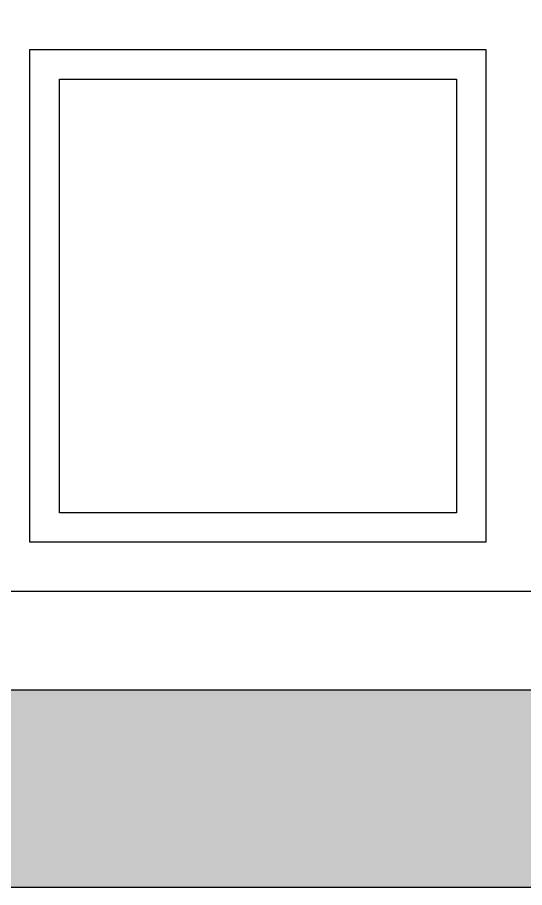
# Model space of a CAD drawing. Header units: millimetres. Extents: x -10942 to 92711, y -16583 to 30009.
# Drawn here: x 62359 to 62873, y 18562 to 19444 of the extents above; entities that cross this region are included whole.
import ezdxf
from ezdxf.lldxf.tags import DXFTag

# ---------------------------------------------------------------- set-up
doc = ezdxf.new("R2010")
doc.units = ezdxf.units.MM
doc.header["$LTSCALE"] = 1000
doc.header["$MEASUREMENT"] = 0
doc.linetypes.add('DASHED', pattern=[0.75, 0.5, -0.25])
doc.linetypes.add('HIDDEN', pattern=[0.375, 0.25, -0.125])
for name, color, linetype in [('8', 8, 'Continuous'), ('A-Hidden', 8, 'HIDDEN'), ('Layer1', 1, 'Continuous'), ('Layer3', 3, 'Continuous'), ('Layer7', 8, 'Continuous')]:
    doc.layers.add(name, color=color, linetype=linetype)
tags = doc.linetypes.add('DASHED2', pattern=[0.375, 0.25, -0.125]).pattern_tags.tags
tags[6:7] = [DXFTag(74, 4), DXFTag(75, 0), DXFTag(340, '0'), DXFTag(46, 1.0), DXFTag(50, 0.0), DXFTag(44, 0.0), DXFTag(45, 0.0)]
tags[4:5] = [DXFTag(74, 4), DXFTag(75, 0), DXFTag(340, '0'), DXFTag(46, 1.0), DXFTag(50, 0.0), DXFTag(44, 0.0), DXFTag(45, 0.0)]

msp = doc.modelspace()

# ---------------------------------------------------------------- hatches: boundary and pattern name
at = {"layer": 'Layer7'}
h = msp.add_hatch(dxfattribs=at)
h.set_pattern_fill('AR-CONC', color=256, scale=10, style=0)
h.set_pattern_definition([(130, (-149429.85, -95237.583), (-71.726018, -6.275213), [7.5, -82.5]), (185, (-149429.85, -95237.58), (13.875133, 75.219213), [6, -66]), (79.5486, (-149435.83, -95238.106), (-57.850938, 68.943954), [6.37402, -70.114211]), (133.8158, (-149429.85, -95217.58), (-106.724105, -16.5519), [11.25, -123.75]), (83.3644, (-149438.74, -95218.96), (-93.46627, 97.411787), [9.56103, -105.1713]), (188.8158, (-149429.85, -95217.58), (-93.466195, 97.41186), [9, -99]), (159, (-149439.85, -95222.583), (-59.690705, -40.261889), [7.5, -82.5]), (214, (-149439.85, -95222.58), (-24.331533, 72.515005), [6, -66]), (108.5486, (-149444.824, -95225.94), (-84.022263, 32.25305), [6.37402, -70.114211]), (142.5, (-149429.85, -95237.583), (-1.2159855, 33.2893854), [0, -65.2, 0, -67, 0, -66.25]), (172.5, (-149429.85, -95237.583), (-26.306954, 39.441171), [0, -38.2, 0, -63.7, 0, -25.25]), (212.5, (-149407.55, -95237.583), (-53.3822436, -2.2554872), [0, -25, 0, -78, 0, -103.5]), (222.5, (-149397.55, -95237.583), (-58.318617, 10.010498), [0, -32.5, 0, -51.8, 0, -73.5])])
h.paths.add_polyline_path([(67246.55, 18562.05), (67246.55, 18762.05), (60701.6, 18762.05), (60701.6, 18562.05)])

# ---------------------------------------------------------------- linework, layer by layer
at = {"layer": '8', "linetype": 'DASHED2', "ltscale": 200, "elevation": 0.01}
for points in [[(62834.05, 18912.05), (62371.55, 18912.05), (62371.55, 19411.55), (62834.05, 19411.55)], [(62804.05, 18942.05), (62401.55, 18942.05), (62401.55, 19381.55), (62804.05, 19381.55)]]:
    msp.add_lwpolyline(points, close=True, dxfattribs=at)
at = {"layer": 'A-Hidden', "linetype": 'DASHED', "lineweight": 0, "ltscale": 10}
msp.add_line((69234.94, 18862.05, 0), (59974.98, 18862.05, 0), dxfattribs=at)
at = {"layer": 'Layer1'}
msp.add_line((67246.55, 18862.05, 0), (60896.53, 18862.05, 0), dxfattribs=at)
at = {"layer": 'Layer3'}
for p, q in [((67246.55, 18762.05, 0), (60701.6, 18762.05, 0)), ((67246.55, 18562.05, 0), (60701.6, 18562.05, 0))]:
    msp.add_line(p, q, dxfattribs=at)
at = {"layer": 'Layer3', "elevation": 0}
msp.add_lwpolyline([(63396.55, 21262.05), (63396.55, 18862.05), (61296.55, 18862.05), (61296.55, 21262.07)], dxfattribs=at)

doc.saveas('drawing.dxf')
